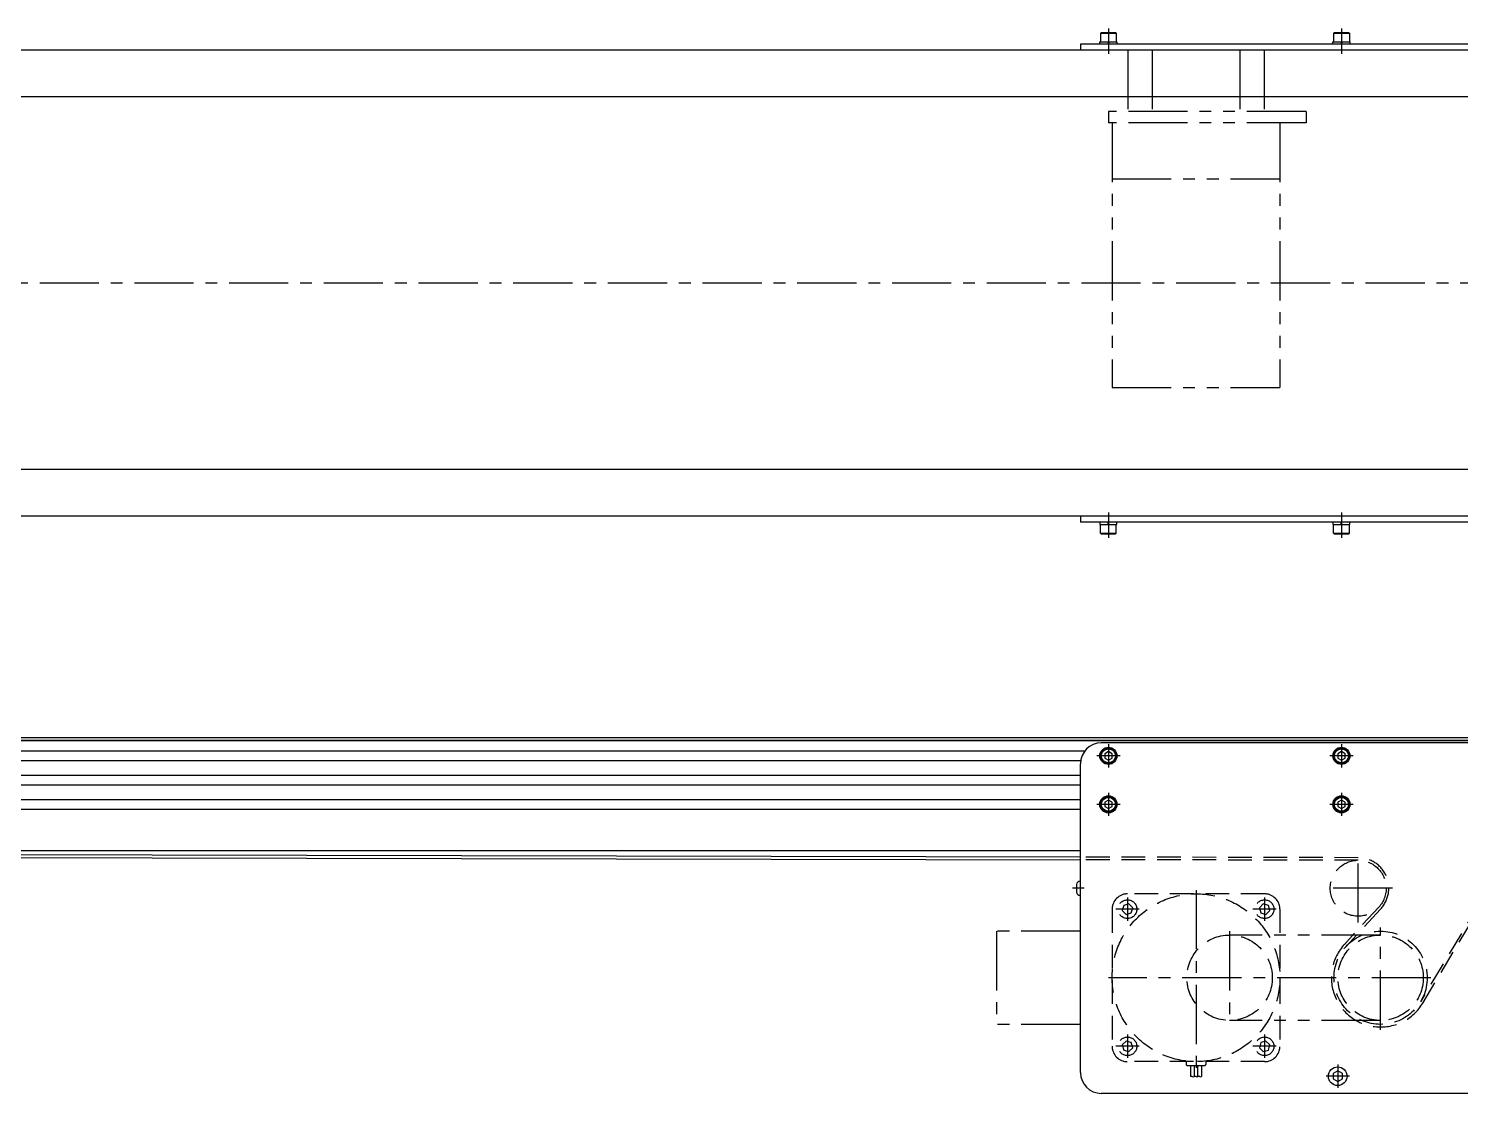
# Model space of a CAD drawing. Extents: x -18 to 3018, y -231 to 396.
# Drawn here: x 796 to 1564, y -174 to 396 of the extents above; entities that cross this region are included whole.
import ezdxf

# ---------------------------------------------------------------- set-up
doc = ezdxf.new("R2010")
doc.units = 0
for name, pattern in [('CENTER', [50.8, 31.75, -6.35, 6.35, -6.35]), ('DASHED', [19.05, 12.7, -6.35]), ('PHANTOM', [63.5, 31.75, -6.35, 6.35, -6.35, 6.35, -6.35])]:
    doc.linetypes.add(name, pattern=pattern)
doc.layers.get('0').update_dxf_attribs({"linetype": 'CONTINUOUS'})
doc.layers.add('CENTER', color=1, linetype='CENTER')

msp = doc.modelspace()

# ---------------------------------------------------------------- linework, layer by layer
at = {"color": 7, "linetype": 'CONTINUOUS'}
for p, q in [((1370.76, 394), (1371.26, 394.5)), ((1370.76, 394), (1379.26, 394)), ((1370.76, 394), (1370.76, 389.5)), ((1371.26, 394.5), (1378.76, 394.5)), ((1378.76, 394.5), (1379.26, 394)), ((1379.26, 394), (1379.26, 389.5)), ((1495.75, 394), (1496.25, 394.5)), ((1495.75, 394), (1504.25, 394)), ((1495.75, 394), (1495.75, 389.5)), ((1496.25, 394.5), (1503.75, 394.5)), ((1503.75, 394.5), (1504.25, 394)), ((1504.25, 394), (1504.25, 389.5)), ((2920.01, 385), (80.01, 385)), ((1360.01, 388.2), (1360.01, 385)), ((1640.01, 388.2), (1360.01, 388.2)), ((1370.41, 389.5), (1379.61, 389.5)), ((1370.41, 388.2), (1370.41, 389.5)), ((1370.76, 389.5), (1379.26, 389.5)), ((1375.01, 389.5), (1374.72, 388.2)), ((1375.29, 389.5), (1375.01, 388.2)), ((1379.61, 389.5), (1379.61, 388.2)), ((1495.4, 389.5), (1504.6, 389.5)), ((1495.4, 388.2), (1495.4, 389.5)), ((1495.75, 389.5), (1504.25, 389.5)), ((1500, 389.5), (1499.71, 388.2)), ((1500.29, 389.5), (1500, 388.2)), ((1504.6, 389.5), (1504.6, 388.2)), ((3016.4, 360), (-16.4, 360)), ((3016.4, 160), (-16.4, 160)), ((2920.01, 135), (80.01, 135)), ((1360.01, 135), (1360.01, 131.8)), ((1640.01, 131.8), (1360.01, 131.8)), ((1370.41, 131.8), (1370.41, 130.5)), ((1375.01, 130.5), (1374.72, 131.8)), ((1375.29, 130.5), (1375.01, 131.8)), ((1379.61, 130.5), (1379.61, 131.8)), ((1495.4, 131.8), (1495.4, 130.5)), ((1500, 130.5), (1499.71, 131.8)), ((1500.29, 130.5), (1500, 131.8)), ((1504.6, 130.5), (1504.6, 131.8)), ((1370.41, 130.5), (1379.61, 130.5)), ((1370.76, 130.5), (1379.26, 130.5)), ((1370.76, 126), (1370.76, 130.5)), ((1370.76, 126), (1379.26, 126)), ((1370.76, 126), (1371.26, 125.5)), ((1371.26, 125.5), (1378.76, 125.5)), ((1378.76, 125.5), (1379.26, 126)), ((1379.26, 126), (1379.26, 130.5)), ((1495.4, 130.5), (1504.6, 130.5)), ((1495.75, 130.5), (1504.25, 130.5)), ((1495.75, 126), (1495.75, 130.5)), ((1495.75, 126), (1504.25, 126)), ((1495.75, 126), (1496.25, 125.5)), ((1496.25, 125.5), (1503.75, 125.5)), ((1503.75, 125.5), (1504.25, 126)), ((1504.25, 126), (1504.25, 130.5)), ((0, 16.4), (3000, 16.4)), ((0, 15), (3000, 15)), ((3000, 14.5), (0, 14.5)), ((149.25, 9.13), (1362.33, 9.13)), ((1628.81, 13.5), (1371.21, 13.5)), ((1375.01, 8.81), (1373.01, 7.65)), ((1375.01, 11.1), (1375.01, 10.75)), ((1377.01, 7.65), (1375.01, 8.81)), ((1375.29, 11.09), (1375.29, 10.74)), ((1500, 8.81), (1498, 7.65)), ((1500, 11.1), (1500, 10.75)), ((1502, 7.65), (1500, 8.81)), ((1500.29, 11.09), (1500.29, 10.74)), ((149.29, 3.93), (1360.13, 3.93)), ((1360.01, -163.3), (1360.01, 2.3)), ((1373.01, 7.65), (1373.01, 5.35)), ((1373.01, 5.35), (1375.01, 4.19)), ((1375.01, 4.19), (1377.01, 5.35)), ((1377.01, 5.35), (1377.01, 7.65)), ((1498, 7.65), (1498, 5.35)), ((1498, 5.35), (1500, 4.19)), ((1500, 4.19), (1502, 5.35)), ((1502, 5.35), (1502, 7.65)), ((149.25, -3.87), (1360.01, -3.87)), ((149.29, -9.07), (1360.01, -9.07)), ((1375.01, -14.9), (1375.01, -15.25)), ((1375.29, -14.91), (1375.29, -15.26)), ((1500, -14.9), (1500, -15.25)), ((1500.29, -14.91), (1500.29, -15.26)), ((149.25, -16.87), (1360.01, -16.87)), ((149.29, -22.07), (1360.01, -22.07)), ((1375.01, -17.19), (1373.01, -18.35)), ((1373.01, -18.35), (1373.01, -20.65)), ((1373.01, -20.65), (1375.01, -21.81)), ((1377.01, -18.35), (1375.01, -17.19)), ((1375.01, -21.81), (1377.01, -20.65)), ((1377.01, -20.65), (1377.01, -18.35)), ((1500, -17.19), (1498, -18.35)), ((1498, -18.35), (1498, -20.65)), ((1498, -20.65), (1500, -21.81)), ((1502, -18.35), (1500, -17.19)), ((1500, -21.81), (1502, -20.65)), ((1502, -20.65), (1502, -18.35)), ((1360.01, -44.5), (80.01, -44.5)), ((1360.01, -47.79), (80.01, -45.13)), ((14.97, -46.4), (1360.01, -49.19)), ((1357.81, -62.5), (1357.81, -66.5)), ((1498.01, -162.43), (1495.51, -163.87)), ((1495.51, -163.87), (1495.51, -166.76)), ((1495.51, -166.76), (1498.01, -168.21)), ((1500.51, -163.87), (1498.01, -162.43)), ((1498.01, -168.21), (1500.51, -166.76)), ((1500.51, -166.76), (1500.51, -163.87)), ((1481.01, -174.5), (1371.21, -174.5)), ((1499.21, -174.5), (1481.01, -174.5)), ((1628.81, -174.5), (1491.22, -174.5))]:
    msp.add_line(p, q, dxfattribs=at)
at = {"color": 3, "linetype": 'PHANTOM'}
for p, q in [((1385.5, 385), (1385.5, 352)), ((1398.5, 385), (1398.5, 352)), ((1445.5, 385), (1445.5, 352)), ((1458.5, 385), (1458.5, 352)), ((1375.01, 352), (1375.01, 346)), ((1481.01, 352), (1375.01, 352)), ((1481.01, 346), (1375.01, 346)), ((1377.01, 346), (1377.01, 204)), ((1467.01, 346), (1467.01, 204)), ((1481.01, 352), (1481.01, 346)), ((1377.01, 316), (1467.01, 316)), ((1377.01, 204), (1467.01, 204)), ((1360.01, -87.5), (1315.01, -87.5)), ((1315.01, -87.5), (1315.01, -137.5)), ((1521.01, -89.6), (1439.91, -89.6)), ((1360.01, -137.5), (1315.01, -137.5)), ((1521.01, -135.4), (1440.01, -135.4))]:
    msp.add_line(p, q, dxfattribs=at)
at = {"color": 3, "linetype": 'DASHED'}
for p, q in [((1509.04, -48.1), (1360.01, -47.79)), ((1509.04, -49.5), (1360.01, -49.19)), ((1583.94, -56.07), (1542.45, -125.34)), ((1543.66, -126.06), (1585.14, -56.79)), ((1458.78, -67.5), (1385.24, -67.5)), ((1377.01, -75.73), (1377.01, -149.27)), ((1467.01, -75.73), (1467.01, -149.27)), ((1520.02, -74.68), (1501.62, -94.58)), ((1521.05, -75.63), (1502.65, -95.53)), ((1458.78, -157.5), (1385.24, -157.5)), ((1416.76, -157.5), (1416.76, -159)), ((1417.26, -159.5), (1426.76, -159.5)), ((1419.01, -159.5), (1419.01, -165.5)), ((1421.01, -159.5), (1421.01, -165.5)), ((1423.01, -165.5), (1423.01, -159.5)), ((1425.01, -159.5), (1425.01, -165.5)), ((1427.26, -157.5), (1427.26, -159))]:
    msp.add_line(p, q, dxfattribs=at)
for points in [[(1384.49, -78.52), (1387.28, -77.77), (1388.03, -74.98), (1385.98, -72.94), (1383.2, -73.69), (1382.45, -76.48)], [(1455.99, -74.98), (1456.74, -77.77), (1459.52, -78.52), (1461.56, -76.48), (1460.82, -73.69), (1458.03, -72.94)], [(1388.03, -150.02), (1387.28, -147.23), (1384.49, -146.48), (1382.45, -148.52), (1383.2, -151.31), (1385.98, -152.06)], [(1459.52, -146.48), (1456.74, -147.23), (1455.99, -150.02), (1458.03, -152.06), (1460.82, -151.31), (1461.56, -148.52)]]:
    msp.add_lwpolyline(points, close=True, dxfattribs=at)
at = {"color": 7, "linetype": 'CONTINUOUS'}
for centre, radius in [((1375.01, 6.5), 4.6), ((1375.01, 6.5), 4.25), ((1375.01, 6.5), 3.75), ((1500, 6.5), 4.6), ((1500, 6.5), 4.25), ((1500, 6.5), 3.75), ((1375.01, -19.5), 4.6), ((1375.01, -19.5), 4.25), ((1500, -19.5), 4.6), ((1500, -19.5), 4.25), ((1375.01, -19.5), 3.75), ((1500, -19.5), 3.75), ((1498.01, -165.32), 5)]:
    msp.add_circle(centre, radius, dxfattribs=at)
at = {"color": 3, "linetype": 'DASHED'}
for centre, radius in [((1509.01, -64.5), 15), ((1422.01, -112.5), 45), ((1385.24, -75.73), 5), ((1458.78, -75.73), 5), ((1440.01, -112.5), 22.9), ((1521.01, -112.5), 25), ((1521.01, -112.5), 22.9), ((1385.24, -149.27), 5), ((1458.78, -149.27), 5)]:
    msp.add_circle(centre, radius, dxfattribs=at)
at = {"color": 7, "linetype": 'CONTINUOUS'}
for centre, radius, start, end in [((1371.21, 2.3), 11.2, 90, 180), ((1359.91, -62.82), 2.12, 87.25733, 171.32149), ((1359.91, -66.18), 2.12, 188.67851, 272.74267), ((1371.21, -163.3), 11.2, 180, 270)]:
    msp.add_arc(centre, radius, start, end, dxfattribs=at)
at = {"color": 3, "linetype": 'DASHED'}
for centre, radius, start, end in [((1509.01, -64.5), 16.4, 317.23797, 89.88112), ((1385.24, -75.73), 8.23, 90, 180), ((1458.78, -75.73), 8.23, 0, 90), ((1521.01, -112.5), 26.4, 137.23797, 329.08507), ((1385.24, -149.27), 8.23, 180, 270), ((1458.78, -149.27), 8.23, 270, 0), ((1417.26, -159), 0.5, 180, 270), ((1426.76, -159), 0.5, 270, 0)]:
    msp.add_arc(centre, radius, start, end, dxfattribs=at)
at = {"color": 3, "linetype": 'CONTINUOUS'}
for centre, start, end in [((1419.51, -166.37), 60.00001, 119.99997), ((1420.51, -164.63), 240, 300), ((1421.51, -166.37), 60.00004, 119.99996), ((1422.51, -164.63), 240, 300), ((1423.51, -166.37), 60.00001, 119.99997), ((1424.51, -164.63), 240, 300)]:
    msp.add_arc(centre, 1, start, end, dxfattribs=at)
at = {"layer": 'CENTER', "color": 1, "linetype": 'CENTER'}
for p, q in [((1375.01, 396.5), (1375.01, 383)), ((1500, 396.5), (1500, 383)), ((3017.9, 260), (-17.9, 260)), ((1375.01, 137), (1375.01, 123.5)), ((1500, 137), (1500, 123.5)), ((1375.01, 12.75), (1375.01, 0.25)), ((1500, 12.75), (1500, 0.25)), ((1381.25, 6.5), (1368.75, 6.5)), ((1506.25, 6.5), (1493.75, 6.5)), ((1375.01, -13.25), (1375.01, -25.75)), ((1500, -13.25), (1500, -25.75)), ((1381.25, -19.5), (1368.75, -19.5)), ((1506.25, -19.5), (1493.75, -19.5)), ((1509.01, -82.9), (1509.01, -46.1)), ((1362.01, -64.5), (1355.81, -64.5)), ((1422.01, -65.5), (1422.01, -166.5)), ((1527.41, -64.5), (1490.61, -64.5)), ((1391.49, -75.73), (1378.99, -75.73)), ((1385.24, -69.48), (1385.24, -81.98)), ((1465.03, -75.73), (1452.53, -75.73)), ((1458.78, -69.48), (1458.78, -81.98)), ((1440.01, -87.6), (1440.01, -137.4)), ((1521.01, -140.4), (1521.01, -85.5)), ((1548.01, -112.5), (1375.01, -112.5)), ((1385.24, -143.02), (1385.24, -155.52)), ((1458.78, -143.02), (1458.78, -155.52)), ((1391.49, -149.27), (1378.99, -149.27)), ((1465.03, -149.27), (1452.53, -149.27)), ((1498.01, -159.07), (1498.01, -171.57)), ((1504.26, -165.32), (1491.76, -165.32))]:
    msp.add_line(p, q, dxfattribs=at)

doc.saveas('drawing.dxf')
